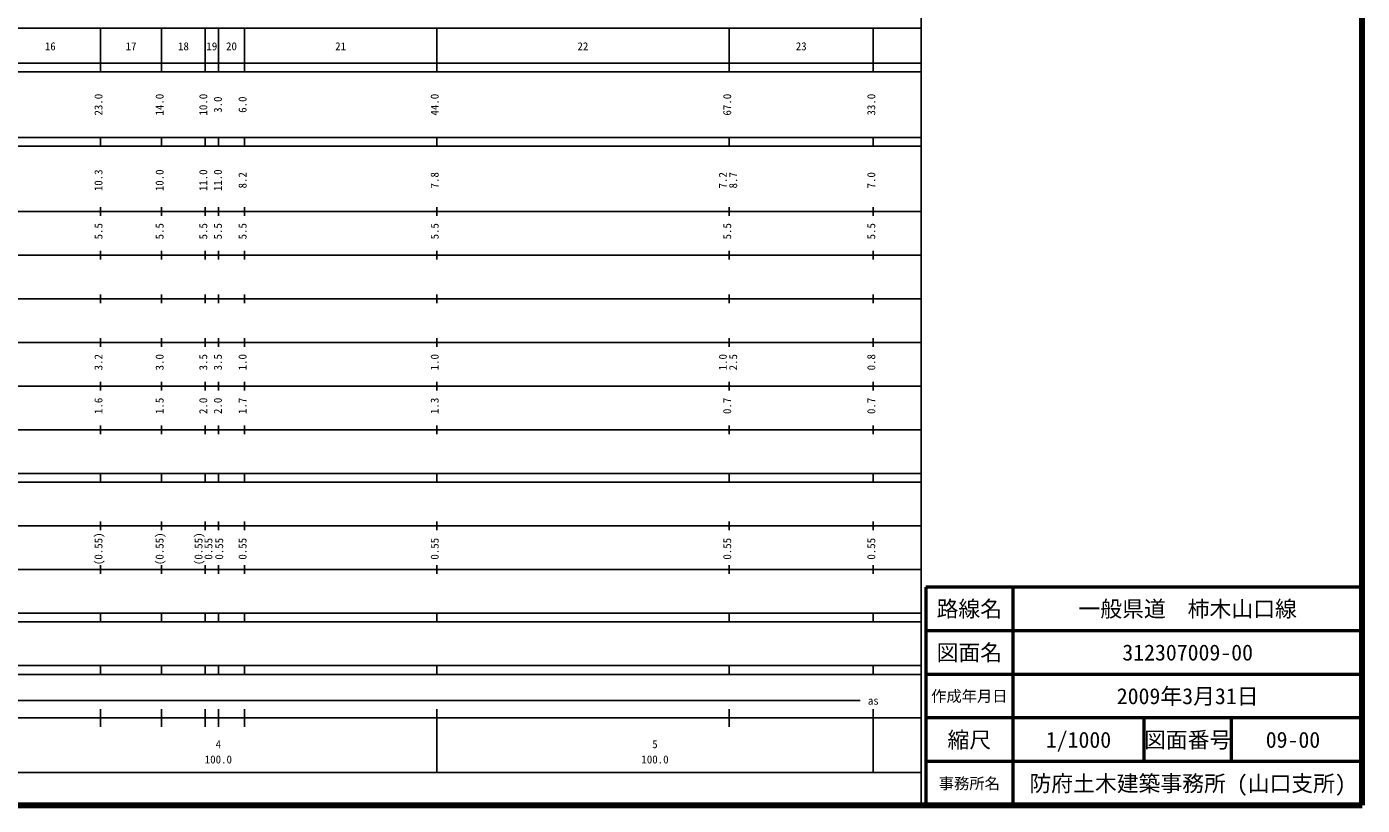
# Model space of a CAD drawing. Units: millimetres on the paper, enlarged 1000 times. Extents: x 40000 to 680000, y 20000 to 380000.
# Drawn here: x 374104 to 680000, y 20000 to 198357 of the extents above; entities that cross this region are included whole.
import ezdxf
from ezdxf.enums import TextEntityAlignment as Align

# ---------------------------------------------------------------- set-up
doc = ezdxf.new("R2010")
doc.units = ezdxf.units.MM
doc.header["$LTSCALE"] = 1000
for name, color, linetype, lineweight in [('M-TTL', 2, 'Continuous', 140), ('M-TTL-BAND', 7, 'Continuous', 25), ('M-TTL-FRAM', 2, 'Continuous', 50), ('M-TTL-LINE', 7, 'Continuous', 50)]:
    doc.layers.add(name, color=color, linetype=linetype, lineweight=lineweight)
doc.layers.add('M-TTL-TXT', color=7, linetype='Continuous')
doc.styles.add('ＭＳ ゴシック', font='')
doc.styles.get('ＭＳ ゴシック').set_extended_font_data('MS Gothic')

msp = doc.modelspace()

# ---------------------------------------------------------------- linework, layer by layer
at = {"layer": 'M-TTL'}
for p, q in [((680000, 20000), (680000, 380000)), ((40000, 20000), (680000, 20000))]:
    msp.add_line(p, q, dxfattribs=at)
at = {"layer": 'M-TTL-BAND'}
for p, q in [((579000, 20000), (579000, 370000)), ((68000, 198000), (579000, 198000)), ((391000, 188000), (391000, 198000)), ((405000, 188000), (405000, 198000)), ((415000, 188000), (415000, 198000)), ((418000, 188000), (418000, 198000)), ((424000, 188000), (424000, 198000)), ((468000, 188000), (468000, 198000)), ((535000, 188000), (535000, 198000)), ((568000, 188000), (568000, 198000)), ((40000, 190000), (579000, 190000)), ((40000, 188000), (579000, 188000)), ((40000, 173000), (579000, 173000)), ((391000, 171000), (391000, 173000)), ((405000, 171000), (405000, 173000)), ((415000, 171000), (415000, 173000)), ((418000, 171000), (418000, 173000)), ((424000, 171000), (424000, 173000)), ((468000, 171000), (468000, 173000)), ((535000, 171000), (535000, 173000)), ((568000, 171000), (568000, 173000)), ((40000, 171000), (579000, 171000)), ((391000, 155000), (391000, 157000)), ((405000, 155000), (405000, 157000)), ((415000, 155000), (415000, 157000)), ((418000, 155000), (418000, 157000)), ((424000, 155000), (424000, 157000)), ((468000, 155000), (468000, 157000)), ((535000, 155000), (535000, 157000)), ((568000, 155000), (568000, 157000)), ((40000, 156000), (579000, 156000)), ((391000, 145000), (391000, 147000)), ((405000, 145000), (405000, 147000)), ((415000, 145000), (415000, 147000)), ((418000, 145000), (418000, 147000)), ((424000, 145000), (424000, 147000)), ((468000, 145000), (468000, 147000)), ((535000, 145000), (535000, 147000)), ((568000, 145000), (568000, 147000)), ((46000, 146000), (579000, 146000)), ((52000, 136000), (579000, 136000)), ((391000, 135000), (391000, 137000)), ((405000, 135000), (405000, 137000)), ((415000, 135000), (415000, 137000)), ((418000, 135000), (418000, 137000)), ((424000, 135000), (424000, 137000)), ((468000, 135000), (468000, 137000)), ((535000, 135000), (535000, 137000)), ((568000, 135000), (568000, 137000)), ((46000, 126000), (579000, 126000)), ((391000, 125000), (391000, 127000)), ((405000, 125000), (405000, 127000)), ((415000, 125000), (415000, 127000)), ((418000, 125000), (418000, 127000)), ((424000, 125000), (424000, 127000)), ((468000, 125000), (468000, 127000)), ((535000, 125000), (535000, 127000)), ((568000, 125000), (568000, 127000)), ((391000, 115000), (391000, 117000)), ((405000, 115000), (405000, 117000)), ((415000, 115000), (415000, 117000)), ((418000, 115000), (418000, 117000)), ((424000, 115000), (424000, 117000)), ((468000, 115000), (468000, 117000)), ((535000, 115000), (535000, 117000)), ((568000, 115000), (568000, 117000)), ((52000, 116000), (579000, 116000)), ((46000, 106000), (579000, 106000)), ((391000, 105000), (391000, 107000)), ((405000, 105000), (405000, 107000)), ((415000, 105000), (415000, 107000)), ((418000, 105000), (418000, 107000)), ((424000, 105000), (424000, 107000)), ((468000, 105000), (468000, 107000)), ((535000, 105000), (535000, 107000)), ((568000, 105000), (568000, 107000)), ((40000, 96000), (579000, 96000)), ((391000, 94000), (391000, 96000)), ((405000, 94000), (405000, 96000)), ((415000, 94000), (415000, 96000)), ((418000, 94000), (418000, 96000)), ((424000, 94000), (424000, 96000)), ((468000, 94000), (468000, 96000)), ((535000, 94000), (535000, 96000)), ((568000, 94000), (568000, 96000)), ((40000, 94000), (579000, 94000)), ((49000, 84000), (579000, 84000)), ((391000, 83000), (391000, 85000)), ((405000, 83000), (405000, 85000)), ((415000, 83000), (415000, 85000)), ((418000, 83000), (418000, 85000)), ((424000, 83000), (424000, 85000)), ((468000, 83000), (468000, 85000)), ((535000, 83000), (535000, 85000)), ((568000, 83000), (568000, 85000)), ((40000, 74000), (579000, 74000)), ((391000, 73000), (391000, 75000)), ((405000, 73000), (405000, 75000)), ((415000, 73000), (415000, 75000)), ((418000, 73000), (418000, 75000)), ((424000, 73000), (424000, 75000)), ((468000, 73000), (468000, 75000)), ((535000, 73000), (535000, 75000)), ((568000, 73000), (568000, 75000)), ((40000, 64000), (579000, 64000)), ((40000, 62000), (579000, 62000)), ((391000, 62000), (391000, 64000)), ((405000, 62000), (405000, 64000)), ((415000, 62000), (415000, 64000)), ((418000, 62000), (418000, 64000)), ((424000, 62000), (424000, 64000)), ((468000, 62000), (468000, 64000)), ((535000, 62000), (535000, 64000)), ((568000, 62000), (568000, 64000)), ((40000, 52000), (579000, 52000)), ((40000, 50000), (579000, 50000)), ((391000, 50000), (391000, 52000)), ((405000, 50000), (405000, 52000)), ((415000, 50000), (415000, 52000)), ((418000, 50000), (418000, 52000)), ((424000, 50000), (424000, 52000)), ((468000, 50000), (468000, 52000)), ((535000, 50000), (535000, 52000)), ((568000, 50000), (568000, 52000)), ((71000, 44000), (565000, 44000)), ((40000, 40000), (579000, 40000)), ((391000, 38000), (391000, 42000)), ((405000, 38000), (405000, 42000)), ((415000, 38000), (415000, 42000)), ((418000, 38000), (418000, 42000)), ((424000, 38000), (424000, 42000)), ((468000, 27500), (468000, 42000)), ((535000, 38000), (535000, 42000)), ((568000, 27500), (568000, 42000)), ((68000, 27500), (579000, 27500))]:
    msp.add_line(p, q, dxfattribs=at)
at = {"layer": 'M-TTL-FRAM'}
for p, q in [((680000, 70000), (580000, 70000)), ((580000, 70000), (580000, 20000))]:
    msp.add_line(p, q, dxfattribs=at)
at = {"layer": 'M-TTL-LINE'}
for p, q in [((600000, 70000), (600000, 20000)), ((680000, 60000), (580000, 60000)), ((680000, 50000), (580000, 50000)), ((680000, 40000), (580000, 40000)), ((630000, 40000), (630000, 30000)), ((650000, 40000), (650000, 30000)), ((680000, 30000), (580000, 30000))]:
    msp.add_line(p, q, dxfattribs=at)

# ---------------------------------------------------------------- texts
at = {"layer": 'M-TTL-BAND', "style": 'ＭＳ ゴシック'}
for s, p in [('16', (379500, 192405)), ('17', (398000, 192405)), ('18', (410000, 192405)), ('19', (416500, 192405)), ('20', (421000, 192405)), ('21', (446000, 192405)), ('22', (501500, 192405)), ('23', (551500, 192405)), ('as', (568000, 42500)), ('4', (418000, 32523)), ('5', (518000, 32523)), ('100.0', (418000, 29033)), ('100.0', (518000, 29033))]:
    msp.add_text(s, height=1833, dxfattribs=at).set_placement(p, align=Align.BOTTOM_CENTER)
for s, p in [('23.0', (392000, 180500)), ('14.0', (406000, 180500)), ('10.0', (416000, 180500)), ('3.0', (419347, 180500)), ('6.0', (425000, 180500)), ('44.0', (469000, 180500)), ('67.0', (536000, 180500)), ('33.0', (569000, 180500)), ('10.3', (392000, 163174)), ('10.0', (406000, 163174)), ('11.0', (416000, 163174)), ('11.0', (419347, 163174)), ('8.2', (425000, 163174)), ('7.8', (469000, 163174)), ('7.2', (535000, 163174)), ('8.7', (537370, 163174)), ('7.0', (569000, 163174)), ('5.5', (392000, 151500)), ('5.5', (406000, 151500)), ('5.5', (416000, 151500)), ('5.5', (419347, 151500)), ('5.5', (425000, 151500)), ('5.5', (469000, 151500)), ('5.5', (536000, 151500)), ('5.5', (569000, 151500)), ('3.2', (392000, 121500)), ('3.0', (406000, 121500)), ('3.5', (416000, 121500)), ('3.5', (419347, 121500)), ('1.0', (425000, 121500)), ('1.0', (469000, 121500)), ('1.0', (535000, 121500)), ('2.5', (537370, 121500)), ('0.8', (569000, 121500)), ('1.6', (392000, 111500)), ('1.5', (406000, 111500)), ('2.0', (416000, 111500)), ('2.0', (419347, 111500)), ('1.7', (425000, 111500)), ('1.3', (469000, 111500)), ('0.7', (536000, 111500)), ('0.7', (569000, 111500)), ('(0.55)', (392000, 78764)), ('(0.55)', (406000, 78764)), ('(0.55)', (414917, 78764)), ('0.55', (417182, 78764)), ('0.55', (419653, 78764)), ('0.55', (425000, 78764)), ('0.55', (469000, 78764)), ('0.55', (536000, 78764)), ('0.55', (569000, 78764))]:
    msp.add_text(s, height=1833, rotation=90, dxfattribs=at).set_placement(p, align=Align.BOTTOM_CENTER)
at = {"layer": 'M-TTL-TXT', "style": 'ＭＳ ゴシック'}
for s, height, p in [('路線名', 3666, (590000, 65000)), ('一般県道\u3000柿木山口線', 3666, (640000, 65000)), ('図面名', 3666, (590000, 55000)), ('312307009-00', 3666, (640000, 55000)), ('作成年月日', 2566, (590000, 45000)), ('2009年3月31日', 3666, (640000, 45000)), ('縮尺', 3666, (590000, 35000)), ('1/1000', 3666, (615000, 35000)), ('図面番号', 3666, (640000, 35000)), ('09-00', 3666, (664125, 35000)), ('事務所名', 2566, (590000, 25000)), ('防府土木建築事務所 (山口支所)', 3666, (640000, 25000))]:
    msp.add_text(s, height=height, dxfattribs=at).set_placement(p, align=Align.MIDDLE_CENTER)

doc.saveas('drawing.dxf')
